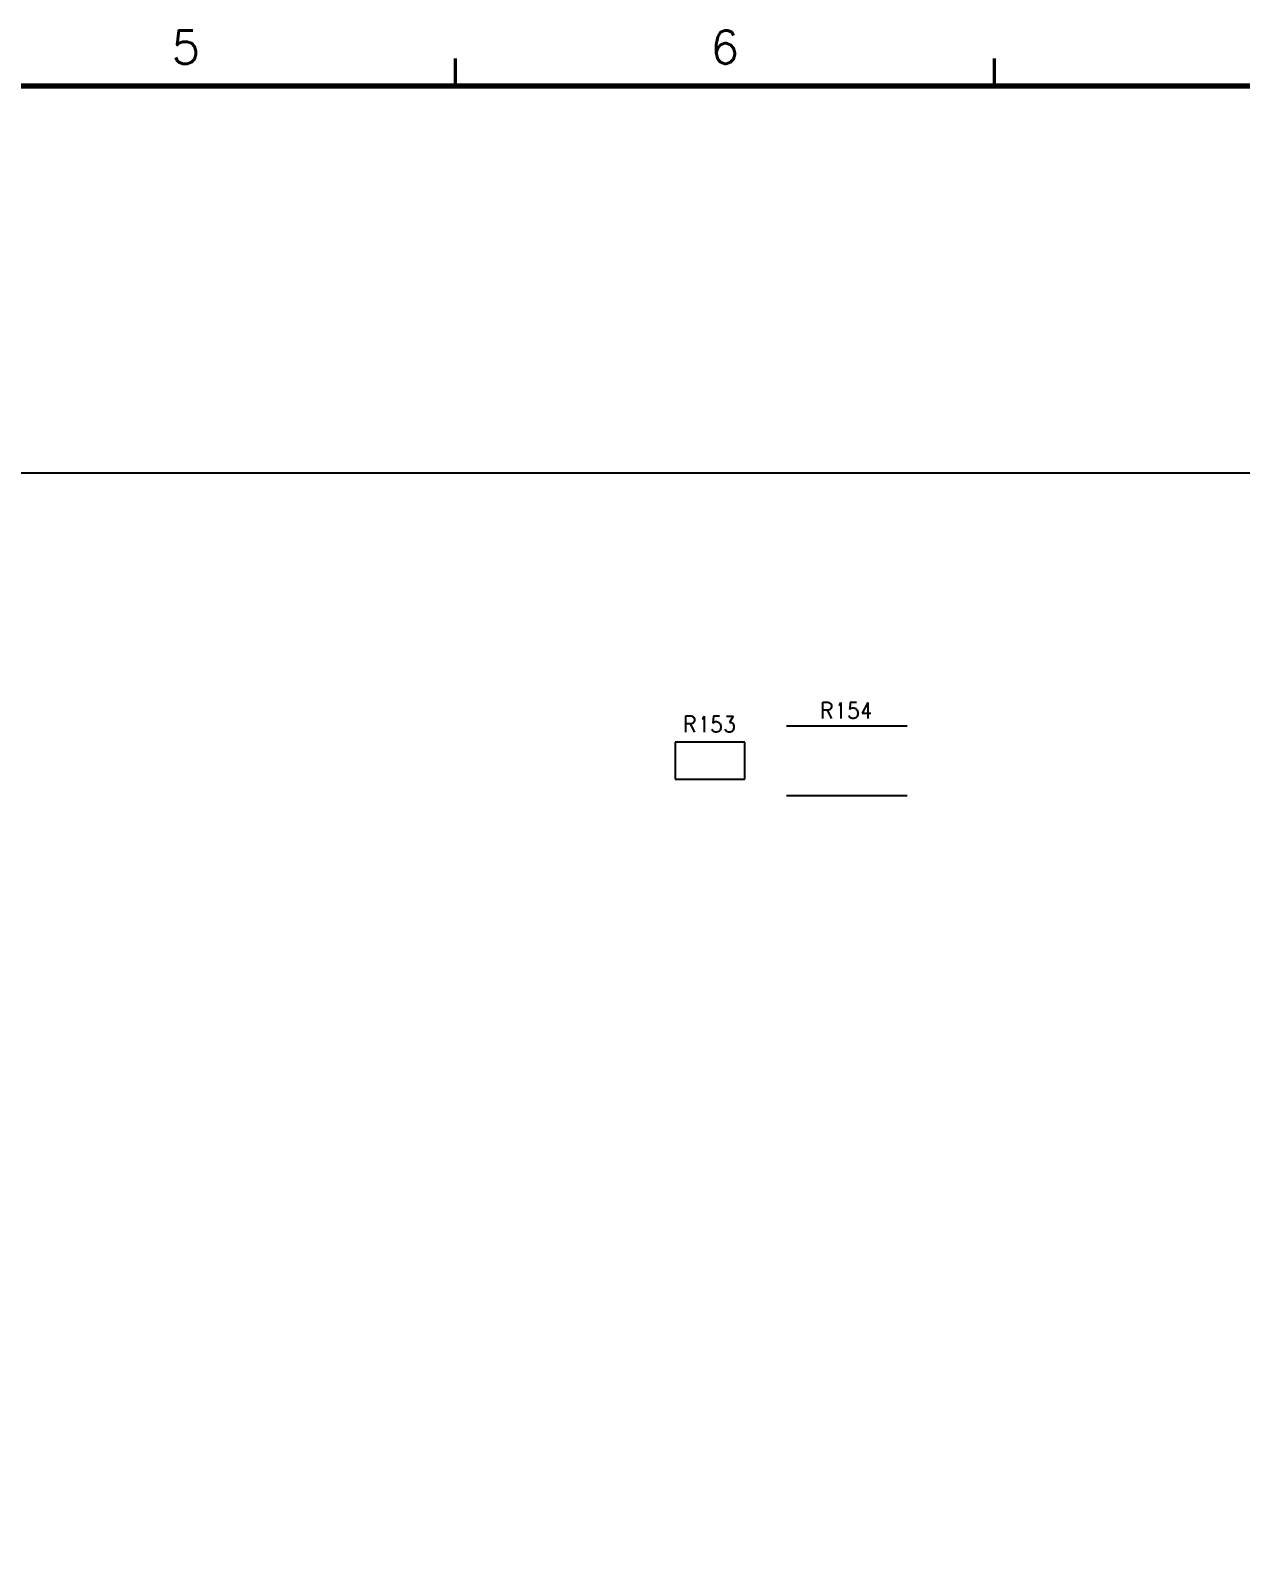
# Model space of a CAD drawing. Extents: x 295 to 953, y 10 to 290.
# Drawn here: x 697.3 to 806.7, y 151.5 to 290 of the extents above; entities that cross this region are included whole.
import ezdxf
from ezdxf.enums import TextEntityAlignment as Align

# ---------------------------------------------------------------- set-up
doc = ezdxf.new("R2010")
doc.units = 0
doc.header["$LTSCALE"] = 5
doc.header["$MEASUREMENT"] = 0
doc.layers.get('0').update_dxf_attribs({"linetype": 'CONTINUOUS', "lineweight": 25})
for name, color, linetype in [('TOP_SILK_GBR', 13, 'CONTINUOUS'), ('문자', 4, 'CONTINUOUS'), ('테두리', 3, 'CONTINUOUS')]:
    doc.layers.add(name, color=color, linetype=linetype)
doc.styles.get("Standard").update_dxf_attribs({"font": 'simplex.shx'})

# ---------------------------------------------------------------- blocks, each defined once
blk = doc.blocks.new('C')
at = {"layer": '테두리'}
for points, const_width in [([(258.75, 287.5), (258.75, 285)], 0.3), ([(307.5, 287.5), (307.5, 285)], 0.3), ([(15, 285), (15, 15), (405, 15), (405, 285), (15, 285)], 0.5)]:
    blk.add_lwpolyline(points, dxfattribs=dict(at, const_width=const_width))
at = {"layer": '문자'}
for s, p in [('5', (234.38, 288.5)), ('6', (283.12, 288.5))]:
    blk.add_text(s, height=3, dxfattribs=at).set_placement(p, align=Align.MIDDLE)

msp = doc.modelspace()

# ---------------------------------------------------------------- linework, layer by layer
at = {"layer": 'TOP_SILK_GBR', "color": 0}
for p, q in [((865.18, 250), (505.48, 250)), ((768.96, 227.81), (768.96, 229.29)), ((768.96, 229.29), (769.45, 229.29)), ((769.45, 228.57), (768.96, 228.57)), ((769.34, 228.57), (769.73, 227.81)), ((769.45, 229.29), (769.62, 229.2)), ((769.62, 228.64), (769.45, 228.57)), ((769.62, 229.2), (769.67, 229.14)), ((769.67, 228.73), (769.62, 228.64)), ((769.67, 229.14), (769.73, 229)), ((769.73, 228.87), (769.67, 228.73)), ((769.73, 229), (769.73, 228.87)), ((770.45, 229), (770.51, 229.07)), ((770.51, 229.07), (770.6, 229.27)), ((770.6, 229.27), (770.6, 227.81)), ((771.44, 229.27), (771.39, 228.64)), ((771.39, 228.64), (771.44, 228.71)), ((771.99, 229.27), (771.44, 229.27)), ((771.44, 228.71), (771.61, 228.77)), ((771.61, 228.77), (771.77, 228.77)), ((771.77, 228.77), (771.94, 228.71)), ((771.94, 228.71), (772.05, 228.57)), ((772.05, 228.57), (772.11, 228.37)), ((773.03, 229.27), (772.52, 228.3)), ((773.03, 229.27), (773.03, 227.81)), ((756.58, 226.57), (756.58, 228.05)), ((756.58, 228.05), (757.08, 228.05)), ((757.08, 227.34), (756.58, 227.34)), ((756.96, 227.34), (757.36, 226.57)), ((757.08, 228.05), (757.24, 227.96)), ((757.24, 227.4), (757.08, 227.34)), ((757.24, 227.96), (757.3, 227.9)), ((757.3, 227.49), (757.24, 227.4)), ((757.3, 227.9), (757.36, 227.76)), ((757.36, 227.63), (757.3, 227.49)), ((757.36, 227.76), (757.36, 227.63)), ((758.07, 227.76), (758.14, 227.83)), ((758.14, 227.83), (758.23, 228.03)), ((758.23, 228.03), (758.23, 226.57)), ((759.07, 228.03), (759.01, 227.4)), ((759.01, 227.4), (759.07, 227.47)), ((759.62, 228.03), (759.07, 228.03)), ((759.07, 227.47), (759.23, 227.54)), ((759.23, 227.54), (759.39, 227.54)), ((759.39, 227.54), (759.56, 227.47)), ((759.56, 227.47), (759.67, 227.34)), ((759.67, 227.34), (759.73, 227.13)), ((759.73, 227.13), (759.73, 226.97)), ((760.26, 228.03), (760.86, 228.03)), ((760.86, 228.03), (760.53, 227.47)), ((760.53, 227.47), (760.7, 227.47)), ((760.7, 227.47), (760.81, 227.4)), ((760.81, 227.4), (760.86, 227.34)), ((760.86, 227.34), (760.92, 227.13)), ((760.92, 227.13), (760.92, 226.97)), ((765.68, 227.16), (776.58, 227.16)), ((771.39, 227.94), (771.34, 228.08)), ((771.44, 227.88), (771.39, 227.94)), ((771.61, 227.81), (771.44, 227.88)), ((771.77, 227.81), (771.61, 227.81)), ((771.94, 227.88), (771.77, 227.81)), ((772.05, 228.01), (771.94, 227.88)), ((772.11, 228.21), (772.05, 228.01)), ((772.11, 228.37), (772.11, 228.21)), ((772.52, 228.3), (773.3, 228.3)), ((759.01, 226.71), (758.96, 226.84)), ((759.07, 226.64), (759.01, 226.71)), ((759.23, 226.57), (759.07, 226.64)), ((759.39, 226.57), (759.23, 226.57)), ((759.56, 226.64), (759.39, 226.57)), ((759.67, 226.77), (759.56, 226.64)), ((759.73, 226.97), (759.67, 226.77)), ((760.2, 226.71), (760.15, 226.84)), ((760.26, 226.64), (760.2, 226.71)), ((760.42, 226.57), (760.26, 226.64)), ((760.59, 226.57), (760.42, 226.57)), ((760.75, 226.64), (760.59, 226.57)), ((760.86, 226.77), (760.75, 226.64)), ((760.92, 226.97), (760.86, 226.77)), ((761.9, 225.69), (755.61, 225.69)), ((755.61, 225.69), (755.61, 222.34)), ((761.9, 222.34), (761.9, 225.69)), ((755.61, 222.34), (761.9, 222.34)), ((765.68, 220.87), (776.58, 220.87))]:
    msp.add_line(p, q, dxfattribs=at)

# ---------------------------------------------------------------- block references
msp.add_blockref('C', (476.98, 0))

doc.saveas('drawing.dxf')
